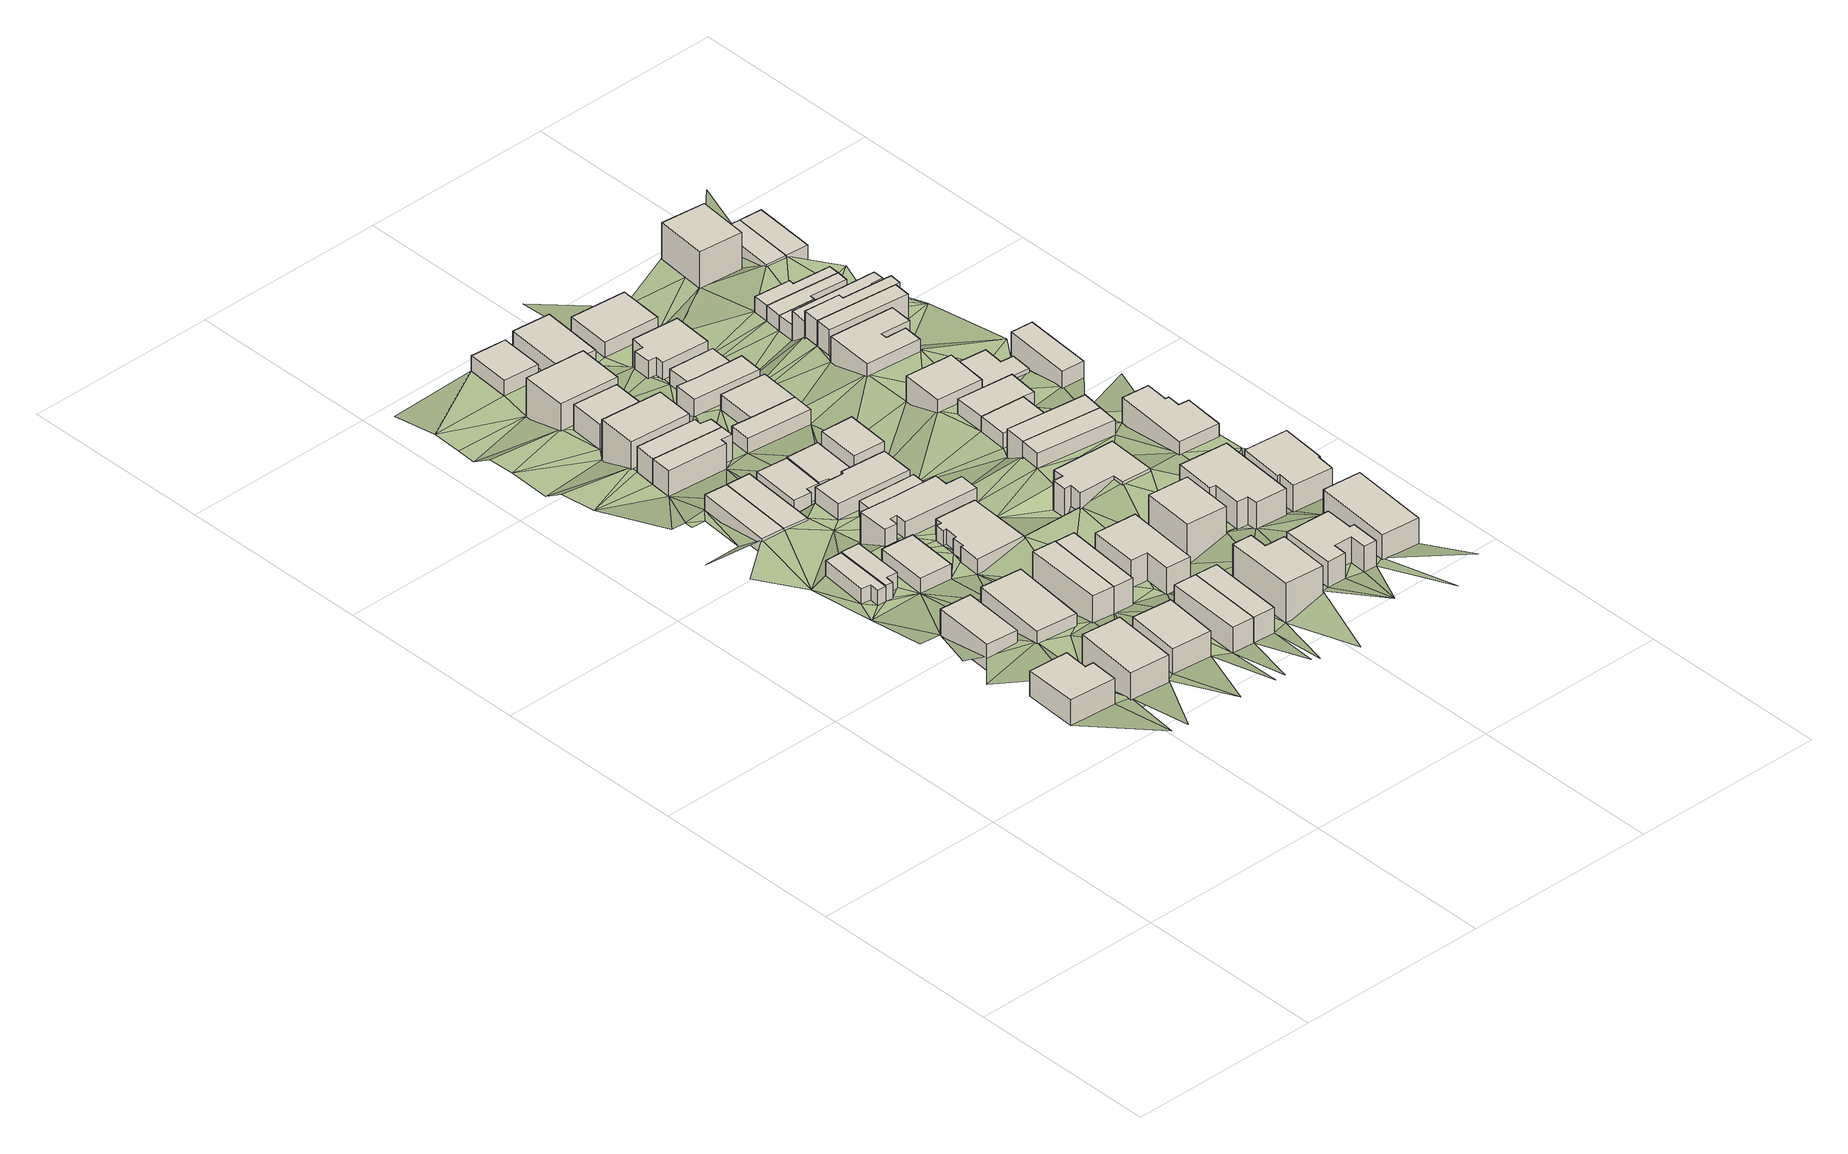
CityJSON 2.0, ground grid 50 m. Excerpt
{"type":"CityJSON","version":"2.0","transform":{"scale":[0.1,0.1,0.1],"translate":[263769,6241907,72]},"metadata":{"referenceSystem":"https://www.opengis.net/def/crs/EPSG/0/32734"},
"CityObjects":{
"building1":{"type":"Building","attributes":{"address":"21 Upper Cambridge Street Walmer Estate Cape Town","building":"house","building:levels":"2","footprint":{"type":"Polygon"},"plus_code":"C5XWXWX8+XJR","ground_height":108.79,"building_height":6.9,"roof_height":115.69},"geometry":[{"type":"Solid","lod":"1","boundaries":[[[[0,1,2,3]],[[1,4,5,2]],[[4,6,7,5]],[[6,8,9,7]],[[8,10,11,9]],[[10,0,3,11]],[[3,2,5,7,9,11]],[[10,8,6,4,1,0]]]]}]},
"building2":{"type":"Building","attributes":{"address":"23 Upper Cambridge Street Walmer Estate Cape Town","building":"house","building:levels":"2","footprint":{"type":"Polygon"},"plus_code":"C6XPX7X9+XXV","ground_height":109.54,"building_height":6.9,"roof_height":116.44},"geometry":[{"type":"Solid","lod":"1","boundaries":[[[[12,13,14,15]],[[13,16,17,14]],[[16,18,19,17]],[[18,12,15,19]],[[15,14,17,19]],[[18,16,13,12]]]]}]},
"building3":{"type":"Building","attributes":{"address":"8 Eden Road Walmer Estate Cape Town","building":"house","building:levels":"2","footprint":{"type":"Polygon"},"plus_code":"C6X6XRXQ+XGR","ground_height":101.25,"building_height":6.9,"roof_height":108.15},"geometry":[{"type":"Solid","lod":"1","boundaries":[[[[20,21,22,23]],[[21,24,25,22]],[[24,26,27,25]],[[26,20,23,27]],[[23,22,25,27]],[[26,24,21,20]]]]}]},
"building4":{"type":"Building","attributes":{"address":"11 Eden Road Walmer Estate Cape Town","building":"house","building:levels":"1","footprint":{"type":"Polygon"},"plus_code":"C6X5X3X9+XQX","ground_height":97.29,"building_height":4.1,"roof_height":101.39},"geometry":[{"type":"Solid","lod":"1","boundaries":[[[[28,29,30,31]],[[29,32,33,30]],[[32,34,35,33]],[[34,36,37,35]],[[36,38,39,37]],[[38,28,31,39]],[[31,30,33,35,37,39]],[[38,36,34,32,29,28]]]]}]},
"building5":{"type":"Building","attributes":{"address":"25 Upper Cambridge Street Walmer Estate Cape Town","building":"house","building:levels":"2","footprint":{"type":"Polygon"},"plus_code":"C7X8XQX4+X2X","ground_height":109.54,"building_height":6.9,"roof_height":116.44},"geometry":[{"type":"Solid","lod":"1","boundaries":[[[[40,41,42,43]],[[41,44,45,42]],[[44,46,47,45]],[[46,40,43,47]],[[43,42,45,47]],[[46,44,41,40]]]]}]},
"building6":{"type":"Building","attributes":{"address":"10 Eden Road Walmer Estate Cape Town","building":"house","building:levels":"2","footprint":{"type":"Polygon"},"plus_code":"C6XVX8XV+XHW","ground_height":101.53,"building_height":6.9,"roof_height":108.43},"geometry":[{"type":"Solid","lod":"1","boundaries":[[[[48,49,50,51]],[[49,52,53,50]],[[52,54,55,53]],[[54,48,51,55]],[[51,50,53,55]],[[54,52,49,48]]]]}]},
"building7":{"type":"Building","attributes":{"address":"13 Eden Road Walmer Estate Cape Town","building":"house","building:levels":"1","footprint":{"type":"Polygon"},"plus_code":"C6X9XQX3+XGV","ground_height":97.46,"building_height":4.1,"roof_height":101.56},"geometry":[{"type":"Solid","lod":"1","boundaries":[[[[29,28,31,56,57,30]],[[28,58,59,56,31]],[[58,60,61,59]],[[60,62,63,61]],[[62,64,65,63]],[[64,29,30,57,65]],[[57,56,59,61,63,65]],[[64,62,60,58,28,29]]]]}]},
"building8":{"type":"Building","attributes":{"address":"15 Eden Road Walmer Estate Cape Town","building":"house","building:levels":"1","footprint":{"type":"Polygon"},"plus_code":"C6XRXMX9+XWV","ground_height":97.46,"building_height":4.1,"roof_height":101.56},"geometry":[{"type":"Solid","lod":"1","boundaries":[[[[66,67,68,69]],[[67,70,71,68]],[[70,72,73,71]],[[72,66,69,73]],[[69,68,71,73]],[[72,70,67,66]]]]}]},
"building9":{"type":"Building","attributes":{"address":"12 Eden Road Walmer Estate Cape Town","building":"house","building:levels":"2","footprint":{"type":"Polygon"},"plus_code":"C7XCXHX6+X8X","ground_height":105.61,"building_height":6.9,"roof_height":112.51},"geometry":[{"type":"Solid","lod":"1","boundaries":[[[[74,75,76,77,78]],[[75,79,80,76]],[[79,81,82,83,80]],[[81,74,78,77,83,82]],[[77,76,80,83]],[[81,79,75,74]]]]}]},
"building10":{"type":"Building","attributes":{"address":"27 Upper Cambridge Street Walmer Estate Cape Town","building":"house","building:levels":"2","footprint":{"type":"Polygon"},"plus_code":"C7XXX4X3+XJW","ground_height":109.56,"building_height":6.9,"roof_height":116.46},"geometry":[{"type":"Solid","lod":"1","boundaries":[[[[84,85,86,87]],[[85,88,89,86]],[[88,90,91,89]],[[90,84,87,91]],[[87,86,89,91]],[[90,88,85,84]]]]}]},
"building11":{"type":"Building","attributes":{"address":"76 Chester Road Walmer Estate Cape Town","building":"house","building:levels":"1","footprint":{"type":"Polygon"},"plus_code":"C6XCX6X5+XQV","ground_height":89.07,"building_height":4.1,"roof_height":93.17},"geometry":[{"type":"Solid","lod":"1","boundaries":[[[[92,93,94,95]],[[93,96,97,94]],[[96,98,99,97]],[[98,92,95,99]],[[95,94,97,99]],[[98,96,93,92]]]]}]},
"building12":{"type":"Building","attributes":{"address":"14 Eden Road Walmer Estate Cape Town","building":"house","building:levels":"2","footprint":{"type":"Polygon"},"plus_code":"C7XPX4X4+XXX","ground_height":105.54,"building_height":6.9,"roof_height":112.44},"geometry":[{"type":"Solid","lod":"1","boundaries":[[[[74,81,82,78]],[[81,100,101,82]],[[100,102,103,101]],[[102,74,78,103]],[[78,82,101,103]],[[102,100,81,74]]]]}]},
"building13":{"type":"Building","attributes":{"address":"29 Upper Cambridge Street Walmer Estate Cape Town","building":"house","building:levels":"2","footprint":{"type":"Polygon"},"plus_code":"C8X6XWXR+XMV","ground_height":109.56,"building_height":6.9,"roof_height":116.46},"geometry":[{"type":"Solid","lod":"1","boundaries":[[[[85,84,87,86]],[[84,104,105,87]],[[104,106,107,105]],[[106,85,86,107]],[[86,87,105,107]],[[106,104,84,85]]]]}]},
"building14":{"type":"Building","attributes":{"address":"78 Chester Road Walmer Estate Cape Town","building":"house","building:levels":"1","footprint":{"type":"Polygon"},"plus_code":"C6XPXCXP+XMX","ground_height":89.07,"building_height":4.1,"roof_height":93.17},"geometry":[{"type":"Solid","lod":"1","boundaries":[[[[92,98,99,95]],[[98,108,109,99]],[[108,110,111,109]],[[110,92,95,111]],[[95,99,109,111]],[[110,108,98,92]]]]}]},
"building15":{"type":"Building","attributes":{"address":"126 Upper Queens Road Walmer Estate Cape Town","building":"house","building:levels":"1","footprint":{"type":"Polygon"},"plus_code":"C7XMX5X6+X6W","ground_height":97.54,"building_height":4.1,"roof_height":101.64},"geometry":[{"type":"Solid","lod":"1","boundaries":[[[[112,113,114,115]],[[113,116,117,114]],[[116,118,119,117]],[[118,120,121,119]],[[120,122,123,121]],[[122,124,125,123]],[[124,126,127,125]],[[126,128,129,127]],[[128,130,131,129]],[[130,132,133,131]],[[132,134,135,133]],[[134,112,115,135]],[[115,114,117,119,121,123,125,127,129,131,133,135]],[[134,132,130,128,126,124,122,120,118,116,113,112]]]]}]},
"building16":{"type":"Building","attributes":{"address":"16 Eden Road Walmer Estate Cape Town","building":"house","building:levels":"2","footprint":{"type":"Polygon"},"plus_code":"C8X7XWX9+X3X","ground_height":105.54,"building_height":6.9,"roof_height":112.44},"geometry":[{"type":"Solid","lod":"1","boundaries":[[[[136,137,138,139]],[[137,140,141,138]],[[140,142,143,141]],[[142,144,145,143]],[[144,146,147,145]],[[146,136,139,147]],[[139,138,141,143,145,147]],[[146,144,142,140,137,136]]]]}]},
"building17":{"type":"Building","attributes":{"address":"122 Upper Queens Road Walmer Estate Cape Town","building":"house","building:levels":"1","footprint":{"type":"Polygon"},"plus_code":"C7XGX3X4+XGV","ground_height":97.46,"building_height":4.1,"roof_height":101.56},"geometry":[{"type":"Solid","lod":"1","boundaries":[[[[148,149,150,151,152,153]],[[149,154,155,151,150]],[[154,156,157,155]],[[156,158,159,157]],[[158,160,161,159]],[[160,162,163,161]],[[162,164,165,163]],[[164,166,167,165]],[[166,168,169,167]],[[168,170,171,169]],[[170,148,153,152,171]],[[152,151,155,157,159,161,163,165,167,169,171]],[[170,168,166,164,162,160,158,156,154,149,148]]]]}]},
"building18":{"type":"Building","attributes":{"address":"31 Upper Cambridge Street Walmer Estate Cape Town","building":"house","building:levels":"2","footprint":{"type":"Polygon"},"plus_code":"C8XVX2X7+X7W","ground_height":113.4,"building_height":6.9,"roof_height":120.3},"geometry":[{"type":"Solid","lod":"1","boundaries":[[[[172,173,174,175]],[[173,176,177,174]],[[176,178,179,177]],[[178,180,181,179]],[[180,182,183,181]],[[182,172,175,183]],[[175,174,177,179,181,183]],[[182,180,178,176,173,172]]]]}]},
"building19":{"type":"Building","attributes":{"address":"80 Chester Road Walmer Estate Cape Town","building":"house","building:levels":"1","footprint":{"type":"Polygon"},"plus_code":"C7X5XHX8+XWX","ground_height":89.07,"building_height":4.1,"roof_height":93.17},"geometry":[{"type":"Solid","lod":"1","boundaries":[[[[184,185,186,187]],[[185,188,189,186]],[[188,190,191,189]],[[190,192,193,191]],[[192,194,195,193]],[[194,184,187,195]],[[187,186,189,191,193,195]],[[194,192,190,188,185,184]]]]}]},
"building20":{"type":"Building","attributes":{"address":"95 Upper Duke Street Walmer Estate Cape Town","building":"house","building:levels":"2","footprint":{"type":"Polygon"},"plus_code":"C6XVX9XJ+XJW","ground_height":84.89,"building_height":6.9,"roof_height":91.79},"geometry":[{"type":"Solid","lod":"1","boundaries":[[[[196,197,198,199]],[[197,200,201,198]],[[200,202,203,201]],[[202,204,205,203]],[[204,206,207,205]],[[206,196,199,207]],[[199,198,201,203,205,207]],[[206,204,202,200,197,196]]]]}]},
"building21":{"type":"Building","attributes":{"address":"120 Upper Queens Road Walmer Estate Cape Town","building":"house","building:levels":"1","footprint":{"type":"Polygon"},"plus_code":"C7XJXHX7+XVV","ground_height":93.37,"building_height":4.1,"roof_height":97.47},"geometry":[{"type":"Solid","lod":"1","boundaries":[[[[148,208,209,153]],[[208,210,211,209]],[[210,212,213,211]],[[212,214,215,213]],[[214,149,150,215]],[[149,148,153,150]],[[153,209,211,213,215,150]],[[149,214,212,210,208,148]]]]}]},
"building22":{"type":"Building","attributes":{"address":"93 Upper Duke Street Walmer Estate Cape Town","building":"house","building:levels":"2","footprint":{"type":"Polygon"},"plus_code":"C6XVX5XC+X9V","ground_height":84.89,"building_height":6.9,"roof_height":91.79},"geometry":[{"type":"Solid","lod":"1","boundaries":[[[[196,206,207,199]],[[206,216,217,207]],[[216,218,219,217]],[[218,220,221,219]],[[220,222,223,221]],[[222,196,199,223]],[[199,207,217,219,221,223]],[[222,220,218,216,206,196]]]]}]},
"building23":{"type":"Building","attributes":{"address":"118 Upper Queens Road Walmer Estate Cape Town","building":"house","building:levels":"1","footprint":{"type":"Polygon"},"plus_code":"C7XHX8X9+XVR","ground_height":93.37,"building_height":4.1,"roof_height":97.47},"geometry":[{"type":"Solid","lod":"1","boundaries":[[[[224,225,226,227]],[[225,228,229,226]],[[228,230,231,229]],[[230,232,233,231]],[[232,234,235,233]],[[234,224,227,235]],[[227,226,229,231,233,235]],[[234,232,230,228,225,224]]]]}]},
"building24":{"type":"Building","attributes":{"address":"91 Upper Duke Street Walmer Estate Cape Town","building":"house","building:levels":"2","footprint":{"type":"Polygon"},"plus_code":"C6XVXGXG+XCW","ground_height":84.89,"building_height":6.9,"roof_height":91.79},"geometry":[{"type":"Solid","lod":"1","boundaries":[[[[236,237,238,239]],[[237,240,241,238]],[[240,242,243,241]],[[242,236,239,243]],[[239,238,241,243]],[[242,240,237,236]]]]}]},
"building25":{"type":"Building","attributes":{"address":"82 Chester Road Walmer Estate Cape Town","building":"house","building:levels":"1","footprint":{"type":"Polygon"},"plus_code":"C7XJX2X8+X3V","ground_height":89.34,"building_height":4.1,"roof_height":93.44},"geometry":[{"type":"Solid","lod":"1","boundaries":[[[[184,194,195,244,245,187]],[[194,246,247,244,195]],[[246,248,249,247]],[[248,250,251,249]],[[250,252,253,251]],[[252,184,187,245,253]],[[245,244,247,249,251,253]],[[252,250,248,246,194,184]]]]}]},
"building26":{"type":"Building","attributes":{"address":"33 Upper Cambridge Street Walmer Estate Cape Town","building":"house","building:levels":"2","footprint":{"type":"Polygon"},"plus_code":"C9XFXVXX+XQV","ground_height":113.4,"building_height":6.9,"roof_height":120.3},"geometry":[{"type":"Solid","lod":"1","boundaries":[[[[254,255,256,257]],[[255,258,259,256]],[[258,260,261,259]],[[260,262,263,261]],[[262,264,265,263]],[[264,266,267,265]],[[266,268,269,267]],[[268,270,271,269]],[[270,272,273,271]],[[272,254,257,273]],[[257,256,259,261,263,265,267,269,271,273]],[[272,270,268,266,264,262,260,258,255,254]]]]}]},
"building27":{"type":"Building","attributes":{"address":"18 Eden Road Walmer Estate Cape Town","building":"house","building:levels":"2","footprint":{"type":"Polygon"},"plus_code":"C9X2X5XV+X6R","ground_height":109.17,"building_height":6.9,"roof_height":116.07},"geometry":[{"type":"Solid","lod":"1","boundaries":[[[[274,275,276,277]],[[275,278,279,276]],[[278,280,281,279]],[[280,274,277,281]],[[277,276,279,281]],[[280,278,275,274]]]]}]},
"building28":{"type":"Building","attributes":{"address":"89 Upper Duke Street Walmer Estate Cape Town","building":"house","building:levels":"2","footprint":{"type":"Polygon"},"plus_code":"C6XWXCX2+XJR","ground_height":80.75,"building_height":6.9,"roof_height":87.65},"geometry":[{"type":"Solid","lod":"1","boundaries":[[[[282,283,284,285]],[[283,286,287,284]],[[286,288,289,287]],[[288,282,285,289]],[[285,284,287,289]],[[288,286,283,282]]]]}]},
"building29":{"type":"Building","attributes":{"address":"87 Upper Duke Street Walmer Estate Cape Town","building":"house","building:levels":"2","footprint":{"type":"Polygon"},"plus_code":"C6XXX9XM+X7W","ground_height":80.75,"building_height":6.9,"roof_height":87.65},"geometry":[{"type":"Solid","lod":"1","boundaries":[[[[290,291,292,293]],[[291,294,295,292]],[[294,296,297,295]],[[296,290,293,297]],[[293,292,295,297]],[[296,294,291,290]]]]}]},
"building30":{"type":"Building","attributes":{"address":"84 Chester Road Walmer Estate Cape Town","building":"house","building:levels":"2","footprint":{"type":"Polygon"},"plus_code":"C8X3XCXM+XJV","ground_height":89.34,"building_height":6.9,"roof_height":96.24},"geometry":[{"type":"Solid","lod":"1","boundaries":[[[[298,299,300,301]],[[299,302,303,300]],[[302,304,305,303]],[[304,298,301,305]],[[301,300,303,305]],[[304,302,299,298]]]]}]},
"building31":{"type":"Building","attributes":{"address":"26 Coronation Road Walmer Estate Cape Town","building":"house","building:levels":"1","footprint":{"type":"Polygon"},"plus_code":"C6XWXVXP+XWX","ground_height":77.17,"building_height":4.1,"roof_height":81.27},"geometry":[{"type":"Solid","lod":"1","boundaries":[[[[306,307,308,309]],[[307,310,311,308]],[[310,312,313,311]],[[312,306,309,313]],[[309,308,311,313]],[[312,310,307,306]]]]}]},
"building32":{"type":"Building","attributes":{"address":"116 Upper Queens Road Walmer Estate Cape Town","building":"house","building:levels":"1","footprint":{"type":"Polygon"},"plus_code":"C7XXX5XV+X4X","ground_height":85.46,"building_height":4.1,"roof_height":89.56},"geometry":[{"type":"Solid","lod":"1","boundaries":[[[[314,315,316,317]],[[315,318,319,316]],[[318,320,321,319]],[[320,322,323,321]],[[322,314,317,323]],[[317,316,319,321,323]],[[322,320,318,315,314]]]]}]},
"building33":{"type":"Building","attributes":{"address":"115 Upper Queens Road Walmer Estate Cape Town","building":"house","building:levels":"1","footprint":{"type":"Polygon"},"plus_code":"C9X5XQX3+X4V","ground_height":101.32,"building_height":4.1,"roof_height":105.42},"geometry":[{"type":"Solid","lod":"1","boundaries":[[[[324,325,326,327]],[[325,328,329,326]],[[328,330,331,329]],[[330,332,333,331]],[[332,334,335,333]],[[334,336,337,335]],[[336,338,339,337]],[[338,340,341,339]],[[340,342,343,341]],[[342,324,327,343]],[[327,326,329,331,333,335,337,339,341,343]],[[342,340,338,336,334,332,330,328,325,324]]]]}]},
"building34":{"type":"Building","attributes":{"address":"20 Eden Road Walmer Estate Cape Town","building":"house","building:levels":"2","footprint":{"type":"Polygon"},"plus_code":"C9XMXPXR+XPV","ground_height":109.17,"building_height":6.9,"roof_height":116.07},"geometry":[{"type":"Solid","lod":"1","boundaries":[[[[344,345,346,347]],[[345,348,349,346]],[[348,350,351,349]],[[350,352,353,351]],[[352,354,355,353]],[[354,356,357,355]],[[356,358,359,357]],[[358,344,347,359]],[[347,346,349,351,353,355,357,359]],[[358,356,354,352,350,348,345,344]]]]}]},
"building35":{"type":"Building","attributes":{"address":"35 Upper Cambridge Street Walmer Estate Cape Town","building":"house","building:levels":"2","footprint":{"type":"Polygon"},"plus_code":"CCX7X8X3+XPV","ground_height":112.69,"building_height":6.9,"roof_height":119.59},"geometry":[{"type":"Solid","lod":"1","boundaries":[[[[360,361,362,363]],[[361,364,365,362]],[[364,366,367,365]],[[366,360,363,367]],[[363,362,365,367]],[[366,364,361,360]]]]}]},
"building36":{"type":"Building","attributes":{"address":"114 Upper Queens Road Walmer Estate Cape Town","building":"house","building:levels":"1","footprint":{"type":"Polygon"},"plus_code":"C8X4XGX9+X6X","ground_height":85.46,"building_height":4.1,"roof_height":89.56},"geometry":[{"type":"Solid","lod":"1","boundaries":[[[[314,368,369,317]],[[368,370,371,369]],[[370,315,316,371]],[[315,314,317,316]],[[317,369,371,316]],[[315,370,368,314]]]]}]},
"building37":{"type":"Building","attributes":{"address":"112 Upper Queens Road Walmer Estate Cape Town","building":"house","building:levels":"1","footprint":{"type":"Polygon"},"plus_code":"C8X2XMXH+X7R","ground_height":85.46,"building_height":4.1,"roof_height":89.56},"geometry":[{"type":"Solid","lod":"1","boundaries":[[[[372,373,374,375,376,377]],[[373,378,379,375,374]],[[378,380,381,379]],[[380,382,383,381]],[[382,372,377,376,383]],[[376,375,379,381,383]],[[382,380,378,373,372]]]]}]},
"building38":{"type":"Building","attributes":{"address":"28 Coronation Road Walmer Estate Cape Town","building":"house","building:levels":"1","footprint":{"type":"Polygon"},"plus_code":"C7XHX3XR+XQR","ground_height":77.79,"building_height":4.1,"roof_height":81.89},"geometry":[{"type":"Solid","lod":"1","boundaries":[[[[384,385,386,387]],[[385,388,389,386]],[[388,390,391,389]],[[390,384,387,391]],[[387,386,389,391]],[[390,388,385,384]]]]}]},
"building39":{"type":"Building","attributes":{"address":"113 Upper Queens Road Walmer Estate Cape Town","building":"house","building:levels":"1","footprint":{"type":"Polygon"},"plus_code":"C9XCXJX5+XRR","ground_height":101.32,"building_height":4.1,"roof_height":105.42},"geometry":[{"type":"Solid","lod":"1","boundaries":[[[[392,393,394,395]],[[393,396,397,394]],[[396,398,399,397]],[[398,392,395,399]],[[395,394,397,399]],[[398,396,393,392]]]]}]},
"building40":{"type":"Building","attributes":{"address":"111 Upper Queens Road Walmer Estate Cape Town","building":"house","building:levels":"1","footprint":{"type":"Polygon"},"plus_code":"C9XFX8XM+X5V","ground_height":101.32,"building_height":4.1,"roof_height":105.42},"geometry":[{"type":"Solid","lod":"1","boundaries":[[[[400,401,399,395]],[[401,402,403,399]],[[402,404,405,403]],[[404,400,395,405]],[[395,399,403,405]],[[404,402,401,400]]]]}]},
"building41":{"type":"Building","attributes":{"address":"110 Upper Queens Road Walmer Estate Cape Town","building":"house","building:levels":"1","footprint":{"type":"Polygon"},"plus_code":"C8X6X8XR+XGW","ground_height":81.55,"building_height":4.1,"roof_height":85.65},"geometry":[{"type":"Solid","lod":"1","boundaries":[[[[372,406,407,377]],[[406,408,409,407]],[[408,373,374,409]],[[373,372,377,374]],[[377,407,409,374]],[[373,408,406,372]]]]}]},
"building42":{"type":"Building","attributes":{"address":"109 Upper Queens Road Walmer Estate Cape Town","building":"house","building:levels":"1","footprint":{"type":"Polygon"},"plus_code":"C9X9X2XP+XRW","ground_height":97.57,"building_height":4.1,"roof_height":101.67},"geometry":[{"type":"Solid","lod":"1","boundaries":[[[[410,411,412,413]],[[411,414,415,412]],[[414,416,417,415]],[[416,410,413,417]],[[413,412,415,417]],[[416,414,411,410]]]]}]},
"building43":{"type":"Building","attributes":{"address":"22 Eden Road Walmer Estate Cape Town","building":"house","building:levels":"2","footprint":{"type":"Polygon"},"plus_code":"CCX9XHX6+XWV","ground_height":108.6,"building_height":6.9,"roof_height":115.5},"geometry":[{"type":"Solid","lod":"1","boundaries":[[[[418,419,420,421]],[[419,422,423,420]],[[422,424,425,423]],[[424,426,427,425]],[[426,428,429,427]],[[428,430,431,429]],[[430,432,433,431]],[[432,418,421,433]],[[421,420,423,425,427,429,431,433]],[[432,430,428,426,424,422,419,418]]]]}]},
"building44":{"type":"Building","attributes":{"address":"108 Upper Queens Road Walmer Estate Cape Town","building":"house","building:levels":"1","footprint":{"type":"Polygon"},"plus_code":"C8X6XRX3+X7R","ground_height":81.55,"building_height":4.1,"roof_height":85.65},"geometry":[{"type":"Solid","lod":"1","boundaries":[[[[434,435,436,437]],[[435,438,439,436]],[[438,440,441,439]],[[440,442,443,441]],[[442,444,445,443]],[[444,446,447,445]],[[446,448,449,447]],[[448,434,437,449]],[[437,436,439,441,443,445,447,449]],[[448,446,444,442,440,438,435,434]]]]}]},
"building45":{"type":"Building","attributes":{"address":"107 Upper Queens Road Walmer Estate Cape Town","building":"house","building:levels":"1","footprint":{"type":"Polygon"},"plus_code":"C9XFX7X2+XCX","ground_height":97.57,"building_height":4.1,"roof_height":101.67},"geometry":[{"type":"Solid","lod":"1","boundaries":[[[[410,416,417,413]],[[416,450,451,417]],[[450,452,453,451]],[[452,454,455,453]],[[454,410,413,455]],[[413,417,451,453,455]],[[454,452,450,416,410]]]]}]},
"building46":{"type":"Building","attributes":{"address":"86 Chester Road Walmer Estate Cape Town","building":"house","building:levels":"2","footprint":{"type":"Polygon"},"plus_code":"C9X8XGXX+X6W","ground_height":93.6,"building_height":6.9,"roof_height":100.5},"geometry":[{"type":"Solid","lod":"1","boundaries":[[[[456,457,458,459,460,461]],[[457,462,463,459,458]],[[462,464,465,463]],[[464,456,461,460,465]],[[460,459,463,465]],[[464,462,457,456]]]]}]},
"building47":{"type":"Building","attributes":{"address":"32 Coronation Road Walmer Estate Cape Town","building":"house","building:levels":"1","footprint":{"type":"Polygon"},"plus_code":"C8X8X8XC+X7X","ground_height":77.79,"building_height":4.1,"roof_height":81.89},"geometry":[{"type":"Solid","lod":"1","boundaries":[[[[466,467,468,469]],[[467,470,471,468]],[[470,472,473,471]],[[472,466,469,473]],[[469,468,471,473]],[[472,470,467,466]]]]}]},
"building48":{"type":"Building","attributes":{"address":"19 Eden Road Walmer Estate Cape Town","building":"house","building:levels":"2","footprint":{"type":"Polygon"},"plus_code":"CCX9X6XP+XMW","ground_height":100.74,"building_height":6.9,"roof_height":107.64},"geometry":[{"type":"Solid","lod":"1","boundaries":[[[[474,475,476,477]],[[475,478,479,476]],[[478,480,481,479]],[[480,482,483,481]],[[482,484,485,483]],[[484,486,487,485]],[[486,488,489,487]],[[488,474,477,489]],[[477,476,479,481,483,485,487,489]],[[488,486,484,482,480,478,475,474]]]]}]},
"building49":{"type":"Building","attributes":{"address":"103 Upper Queens Road Walmer Estate Cape Town","building":"house","building:levels":"2","footprint":{"type":"Polygon"},"plus_code":"C9X8XGXP+X4X","ground_height":89.54,"building_height":6.9,"roof_height":96.44},"geometry":[{"type":"Solid","lod":"1","boundaries":[[[[490,491,492,493]],[[491,494,495,492]],[[494,496,497,495]],[[496,498,499,497]],[[498,500,501,499]],[[500,502,503,501]],[[502,504,505,503]],[[504,490,493,505]],[[493,492,495,497,499,501,503,505]],[[504,502,500,498,496,494,491,490]]]]}]},
"building50":{"type":"Building","attributes":{"address":"88 Chester Road Walmer Estate Cape Town","building":"house","building:levels":"1","footprint":{"type":"Polygon"},"plus_code":"C9XVXHX3+XXV","ground_height":93.6,"building_height":4.1,"roof_height":97.7},"geometry":[{"type":"Solid","lod":"1","boundaries":[[[[457,456,461,458]],[[456,506,507,461]],[[506,508,509,507]],[[508,510,511,509]],[[510,512,513,511]],[[512,457,458,513]],[[458,461,507,509,511,513]],[[512,510,508,506,456,457]]]]}]},
"building51":{"type":"Building","attributes":{"address":"101 Upper Queens Road Walmer Estate Cape Town","building":"house","building:levels":"2","footprint":{"type":"Polygon"},"plus_code":"C9XPXRX9+X3V","ground_height":89.54,"building_height":6.9,"roof_height":96.44},"geometry":[{"type":"Solid","lod":"1","boundaries":[[[[514,515,516,517]],[[515,518,519,516]],[[518,520,521,519]],[[520,514,517,521]],[[517,516,519,521]],[[520,518,515,514]]]]}]},
"building52":{"type":"Building","attributes":{"address":"90 Chester Road Walmer Estate Cape Town","building":"house","building:levels":"1","footprint":{"type":"Polygon"},"plus_code":"CCXFXQXM+XCX","ground_height":97.22,"building_height":4.1,"roof_height":101.32},"geometry":[{"type":"Solid","lod":"1","boundaries":[[[[522,523,524,525]],[[523,526,527,524]],[[526,528,529,527]],[[528,522,525,529]],[[525,524,527,529]],[[528,526,523,522]]]]}]},
"building53":{"type":"Building","attributes":{"address":"99 Upper Queens Road Walmer Estate Cape Town","building":"house","building:levels":"2","footprint":{"type":"Polygon"},"plus_code":"C9XJXHXR+X6V","ground_height":89.54,"building_height":6.9,"roof_height":96.44},"geometry":[{"type":"Solid","lod":"1","boundaries":[[[[515,514,517,516]],[[514,530,531,517]],[[530,532,533,531]],[[532,534,535,533]],[[534,536,537,538,535]],[[536,539,540,541,538,537]],[[539,515,516,541,540]],[[516,517,531,533,535,538,541]],[[539,536,534,532,530,514,515]]]]}]},
"building54":{"type":"Building","attributes":{"address":"97 Upper Queens Road Walmer Estate Cape Town","building":"house","building:levels":"1","footprint":{"type":"Polygon"},"plus_code":"C9XRXFX6+X5R","ground_height":89.54,"building_height":4.1,"roof_height":93.64},"geometry":[{"type":"Solid","lod":"1","boundaries":[[[[542,543,537,540]],[[543,544,545,537]],[[544,546,547,545]],[[546,548,549,547]],[[548,550,551,549]],[[550,552,553,551]],[[552,554,555,556,553]],[[554,557,558,559,556,555]],[[557,542,540,559,558]],[[540,537,545,547,549,551,553,556,559]],[[557,554,552,550,548,546,544,543,542]]]]}]},
"building55":{"type":"Building","attributes":{"address":"95 Upper Queens Road Walmer Estate Cape Town","building":"house","building:levels":"1","footprint":{"type":"Polygon"},"plus_code":"C9XMXGXV+X6X","ground_height":85.7,"building_height":4.1,"roof_height":89.8},"geometry":[{"type":"Solid","lod":"1","boundaries":[[[[560,561,555,558]],[[561,562,563,555]],[[562,564,565,563]],[[564,566,567,565]],[[566,568,569,567]],[[568,560,558,569]],[[558,555,563,565,567,569]],[[568,566,564,562,561,560]]]]}]},
"building56":{"type":"Building","attributes":{"address":"93 Upper Queens Road Walmer Estate Cape Town","building":"house","building:levels":"1","footprint":{"type":"Polygon"},"plus_code":"C9XQXJXV+X8X","ground_height":85.7,"building_height":4.1,"roof_height":89.8},"geometry":[{"type":"Solid","lod":"1","boundaries":[[[[568,566,567,569]],[[566,570,571,567]],[[570,572,573,571]],[[572,574,575,573]],[[574,576,577,575]],[[576,568,569,577]],[[569,567,571,573,575,577]],[[576,574,572,570,566,568]]]]}]},
"building57":{"type":"Building","attributes":{"address":"91 Upper Queens Road Walmer Estate Cape Town","building":"house","building:levels":"1","footprint":{"type":"Polygon"},"plus_code":"C9XMXGX9+XMV","ground_height":85.7,"building_height":4.1,"roof_height":89.8},"geometry":[{"type":"Solid","lod":"1","boundaries":[[[[576,574,575,577]],[[574,578,579,575]],[[578,580,581,579]],[[580,582,583,581]],[[582,584,585,583]],[[584,576,577,585]],[[577,575,579,581,583,585]],[[584,582,580,578,574,576]]]]}]},
"building58":{"type":"Building","attributes":{"address":"89 Upper Queens Road Walmer Estate Cape Town","building":"house","building:levels":"3","footprint":{"type":"Polygon"},"plus_code":"C9XMXPX2+X5W","ground_height":81.85,"building_height":9.7,"roof_height":91.55},"geometry":[{"type":"Solid","lod":"1","boundaries":[[[[586,587,588,589]],[[587,590,591,588]],[[590,592,593,591]],[[592,586,589,593]],[[589,588,591,593]],[[592,590,587,586]]]]}]},
"building59":{"type":"Building","attributes":{"address":"34 Coronation Road Walmer Estate Cape Town","building":"house","building:levels":"1","footprint":{"type":"Polygon"},"plus_code":"CCX5XFXG+XWX","ground_height":81.63,"building_height":4.1,"roof_height":85.73},"geometry":[{"type":"Solid","lod":"1","boundaries":[[[[594,595,596,597]],[[595,598,599,596]],[[598,600,601,599]],[[600,594,597,601]],[[597,596,599,601]],[[600,598,595,594]]]]}]},
"building60":{"type":"Building","attributes":{"address":"36 Coronation Road Walmer Estate Cape Town","building":"house","building:levels":"1","footprint":{"type":"Polygon"},"plus_code":"CCXFX4XV+XFR","ground_height":81.63,"building_height":4.1,"roof_height":85.73},"geometry":[{"type":"Solid","lod":"1","boundaries":[[[[595,594,597,596]],[[594,602,603,597]],[[602,604,605,603]],[[604,595,596,605]],[[596,597,603,605]],[[604,602,594,595]]]]}]},
"terrain1":{"type":"TINRelief","geometry":[{"type":"CompositeSurface","lod":"1","boundaries":[[[0,10,606]],[[0,606,607]],[[0,607,608]],[[6,4,608]],[[607,609,610]],[[611,6,612]],[[607,16,608]],[[16,6,608]],[[611,612,613]],[[21,614,613]],[[6,16,612]],[[615,616,21]],[[613,612,617]],[[618,46,610]],[[612,16,619]],[[610,46,44]],[[34,615,38]],[[620,619,16]],[[46,618,621]],[[617,612,49]],[[622,615,34]],[[70,615,21]],[[44,620,610]],[[38,615,28]],[[36,34,38]],[[617,49,623]],[[21,623,70]],[[619,624,612]],[[28,615,70]],[[32,622,34]],[[620,625,619]],[[70,623,49]],[[622,32,626]],[[28,70,627]],[[628,622,629]],[[627,630,631]],[[621,632,90]],[[620,44,633]],[[625,624,619]],[[630,627,70]],[[634,70,49]],[[620,633,625]],[[635,636,629]],[[637,621,90]],[[634,49,48]],[[44,637,633]],[[90,638,84]],[[67,630,70]],[[75,624,625]],[[67,639,630]],[[634,72,70]],[[640,622,626]],[[629,622,99]],[[48,624,75]],[[90,88,637]],[[633,637,88]],[[626,639,154]],[[132,634,48]],[[622,640,99]],[[639,67,641]],[[72,634,132]],[[642,104,84]],[[643,644,645]],[[635,629,93]],[[88,646,633]],[[132,48,75]],[[647,648,197]],[[635,93,643]],[[197,648,644]],[[643,93,644]],[[641,67,66]],[[626,154,640]],[[154,639,641]],[[649,182,104]],[[132,75,74]],[[132,130,72]],[[650,647,651]],[[652,646,88]],[[72,126,66]],[[644,93,197]],[[130,126,72]],[[641,66,653]],[[650,651,654]],[[652,88,85]],[[109,99,640]],[[197,196,647]],[[66,655,653]],[[656,646,657]],[[128,126,130]],[[102,646,656]],[[646,652,657]],[[120,66,126]],[[653,658,659]],[[66,118,655]],[[222,647,196]],[[653,655,658]],[[182,106,104]],[[93,92,197]],[[120,118,66]],[[654,237,660]],[[212,640,154]],[[651,647,222]],[[661,132,74]],[[126,124,120]],[[232,109,640]],[[652,85,106]],[[120,124,122]],[[662,656,657]],[[118,113,655]],[[663,182,664]],[[652,662,657]],[[137,102,656]],[[232,640,210]],[[74,102,665]],[[109,232,230]],[[154,149,212]],[[212,210,640]],[[113,118,116]],[[188,109,230]],[[651,237,654]],[[106,182,180]],[[666,667,660]],[[109,188,110]],[[652,106,668]],[[661,74,665]],[[666,669,667]],[[102,137,665]],[[668,106,180]],[[214,212,149]],[[190,188,230]],[[200,197,92]],[[660,237,286]],[[185,110,188]],[[113,670,655]],[[671,669,291]],[[660,286,666]],[[92,110,200]],[[668,180,672]],[[671,291,673]],[[230,228,190]],[[665,137,136]],[[192,190,194]],[[674,232,210]],[[672,675,668]],[[663,676,254]],[[222,220,651]],[[110,185,200]],[[248,194,190]],[[228,225,190]],[[136,668,675]],[[248,190,225]],[[669,666,291]],[[663,254,677]],[[672,678,677]],[[113,112,670]],[[112,661,679]],[[254,676,255]],[[661,665,680]],[[246,194,248]],[[184,200,185]],[[254,272,677]],[[677,272,672]],[[673,306,681]],[[666,286,283]],[[675,275,136]],[[251,248,225]],[[680,665,136]],[[661,332,679]],[[672,682,675]],[[262,255,676]],[[286,237,288]],[[683,674,210]],[[679,670,112]],[[220,684,651]],[[673,291,307]],[[200,204,202]],[[685,686,687]],[[264,262,676]],[[661,680,332]],[[688,672,272]],[[200,184,320]],[[258,255,260]],[[680,136,275]],[[306,673,307]],[[251,225,689]],[[262,260,255]],[[320,204,200]],[[236,288,237]],[[690,685,687]],[[683,685,690]],[[672,688,682]],[[691,666,283]],[[216,220,218]],[[679,332,330]],[[320,184,692]],[[684,220,216]],[[674,683,690]],[[679,393,670]],[[299,251,689]],[[206,204,318]],[[299,692,251]],[[320,318,204]],[[330,693,679]],[[318,216,206]],[[690,689,674]],[[692,299,298]],[[680,694,332]],[[270,688,272]],[[687,670,392]],[[695,696,264]],[[684,216,697]],[[698,680,275]],[[699,682,700]],[[282,691,283]],[[393,679,693]],[[302,299,689]],[[682,699,701]],[[688,700,682]],[[684,697,236]],[[689,690,302]],[[307,291,310]],[[696,266,264]],[[702,275,274]],[[701,274,682]],[[700,703,699]],[[690,687,404]],[[270,268,266]],[[693,330,704]],[[705,701,699]],[[700,688,703]],[[216,318,370]],[[288,236,378]],[[702,706,275]],[[275,706,698]],[[392,670,393]],[[378,282,288]],[[697,216,370]],[[701,702,274]],[[236,697,378]],[[692,322,320]],[[310,291,388]],[[680,698,707]],[[696,364,266]],[[388,291,290]],[[370,318,315]],[[270,266,364]],[[322,692,298]],[[378,691,282]],[[392,404,687]],[[364,688,270]],[[302,690,708]],[[411,690,404]],[[688,364,709]],[[304,322,298]],[[710,360,696]],[[393,693,711]],[[411,410,690]],[[691,378,408]],[[712,698,706]],[[344,706,702]],[[388,385,310]],[[410,708,690]],[[691,713,290]],[[364,714,709]],[[697,370,715]],[[408,378,373]],[[302,462,304]],[[385,312,310]],[[693,716,711]],[[717,388,290]],[[718,709,714]],[[719,691,408]],[[691,719,713]],[[712,706,344]],[[718,714,720]],[[344,709,718]],[[302,708,462]],[[714,364,721]],[[717,290,713]],[[393,711,396]],[[414,411,404]],[[719,408,722]],[[304,723,322]],[[715,370,368]],[[419,344,718]],[[719,722,724]],[[721,364,361]],[[722,408,725]],[[410,454,708]],[[344,726,712]],[[712,726,716]],[[314,322,723]],[[435,717,713]],[[723,304,462]],[[713,727,435]],[[711,716,396]],[[435,470,717]],[[725,408,406]],[[470,467,717]],[[414,404,728]],[[722,725,729]],[[730,708,454]],[[716,726,396]],[[504,368,314]],[[717,467,731]],[[732,344,419]],[[344,732,726]],[[723,504,314]],[[406,729,725]],[[515,715,368]],[[435,472,470]],[[462,733,723]],[[419,734,732]],[[726,486,396]],[[372,715,539]],[[416,414,450]],[[730,454,452]],[[414,728,450]],[[398,396,486]],[[733,462,457]],[[504,515,368]],[[735,726,732]],[[736,472,435]],[[728,398,486]],[[737,406,372]],[[539,715,515]],[[733,738,723]],[[729,406,739]],[[372,539,557]],[[484,728,486]],[[504,518,515]],[[466,740,467]],[[741,450,728]],[[504,742,518]],[[737,372,557]],[[452,450,741]],[[738,733,457]],[[730,452,743]],[[736,729,744]],[[737,739,406]],[[744,729,739]],[[743,452,741]],[[504,502,742]],[[745,741,728]],[[738,457,512]],[[496,494,498]],[[472,736,746]],[[484,747,728]],[[742,520,518]],[[498,494,500]],[[746,736,744]],[[472,748,466]],[[510,508,512]],[[738,500,494]],[[743,741,523]],[[743,523,508]],[[508,523,512]],[[748,472,746]],[[749,738,512]],[[520,742,502]],[[536,534,750]],[[749,500,738]],[[749,512,523]],[[466,748,751]],[[502,500,520]],[[750,534,532]],[[752,750,753]],[[601,746,744]],[[744,754,601]],[[748,746,751]],[[755,572,756]],[[757,756,572]],[[758,520,500]],[[758,500,749]],[[753,750,532]],[[514,520,530]],[[759,578,754]],[[572,755,562]],[[760,746,601]],[[758,530,520]],[[761,753,762]],[[532,762,753]],[[532,530,758]],[[754,763,601]],[[758,762,532]],[[754,578,763]],[[762,758,764]],[[572,562,574]],[[598,760,601]],[[765,574,562]],[[578,574,765]],[[592,760,598]],[[765,763,578]],[[595,592,598]],[[766,592,595]]]}]}
},
"vertices":[
[159,282,368],[164,356,368],[164,356,437],[159,282,437],[142,357,368],[142,357,437],[147,422,368],[147,422,437],[43,429,368],[43,429,437],[35,290,368],[35,290,437],
[296,256,336],[313,430,336],[313,430,444],[296,256,444],[210,440,336],[210,440,444],[192,266,336],[192,266,444],
[207,791,292],[124,798,292],[124,798,362],[207,791,362],[109,635,292],[109,635,362],[193,627,292],[193,627,362],
[156,1005,253],[169,1161,253],[169,1161,294],[156,1005,294],[125,1163,253],[125,1163,294],[111,1035,253],[111,1035,294],[136,1032,253],[136,1032,294],[133,1006,253],[133,1006,294],
[422,257,375],[437,400,375],[437,400,444],[422,257,444],[333,411,375],[333,411,444],[318,267,375],[318,267,444],
[349,782,295],[241,794,295],[241,794,364],[349,782,364],[218,593,295],[218,593,364],[326,581,295],[326,581,364],
[156,1005,296],[169,1161,296],[175,1003,253],[175,1003,296],[177,1025,253],[177,1025,296],[207,1023,253],[207,1023,296],[218,1157,253],[218,1157,296],
[325,1100,255],[241,1108,255],[241,1108,296],[325,1100,296],[228,973,255],[228,973,296],[313,965,255],[313,965,296],
[435,765,295],[374,771,295],[374,771,405],[435,765,405],[435,765,404],[358,564,295],[358,564,405],[415,557,295],[415,557,404],[415,557,405],
[523,229,376],[538,429,376],[538,429,445],[523,229,445],[478,433,376],[478,433,445],[464,233,376],[464,233,445],
[232,1591,171],[172,1597,171],[172,1597,212],[232,1591,212],[152,1395,171],[152,1395,212],[213,1389,171],[213,1389,212],
[467,552,295],[467,552,404],[487,760,295],[487,760,404],
[580,224,376],[580,224,445],[596,424,376],[596,424,445],
[277,1381,171],[277,1381,212],[295,1586,171],[295,1586,212],
[510,1099,255],[401,1107,255],[401,1107,296],[510,1099,296],[399,1088,255],[399,1088,296],[385,1089,255],[385,1089,296],[383,1065,255],[383,1065,296],[392,1065,255],[392,1065,296],[389,1029,255],[389,1029,296],[380,1030,255],[380,1030,296],[378,996,255],[378,996,296],[371,997,255],[371,997,296],[366,939,255],[366,939,296],[498,930,255],[498,930,296],
[630,718,295],[520,728,295],[520,728,404],[630,718,404],[508,601,295],[508,601,404],[552,597,295],[552,597,404],[546,529,295],[546,529,404],[611,523,295],[611,523,404],
[508,1221,212],[391,1229,212],[391,1229,255],[391,1229,296],[508,1221,296],[508,1221,255],[299,1238,212],[299,1238,296],[293,1155,212],[293,1155,296],[327,1152,212],[327,1152,296],[329,1175,212],[329,1175,296],[347,1174,212],[347,1174,296],[345,1144,212],[345,1144,296],[543,1128,212],[543,1128,296],[548,1181,212],[548,1181,296],[505,1185,212],[505,1185,296],
[726,225,376],[738,360,376],[738,360,483],[726,225,483],[685,364,376],[685,364,483],[689,413,376],[689,413,483],[638,417,376],[638,417,483],[623,234,376],[623,234,483],
[393,1572,171],[311,1580,171],[311,1580,212],[393,1572,212],[298,1449,171],[298,1449,212],[346,1444,171],[346,1444,212],[348,1461,171],[348,1461,212],[381,1457,171],[381,1457,212],
[192,1782,129],[187,1727,129],[187,1727,198],[192,1782,198],[346,1714,129],[346,1714,198],[348,1732,129],[348,1732,198],[378,1729,129],[378,1729,198],[380,1764,129],[380,1764,198],
[514,1298,212],[514,1298,255],[362,1309,212],[362,1309,255],[357,1251,212],[357,1251,255],[393,1248,212],[393,1248,255],
[383,1801,129],[383,1801,198],[355,1806,129],[355,1806,198],[357,1824,129],[357,1824,198],[198,1838,129],[198,1838,198],
[526,1403,212],[406,1413,212],[406,1413,255],[526,1403,255],[405,1405,212],[405,1405,255],[327,1411,212],[327,1411,255],[321,1331,212],[321,1331,255],[518,1315,212],[518,1315,255],
[370,1948,88],[209,1962,88],[209,1962,198],[370,1948,198],[200,1859,88],[200,1859,198],[361,1846,88],[361,1846,198],
[381,1457,214],[393,1572,214],[406,1452,171],[406,1452,214],[404,1437,171],[404,1437,214],[466,1431,171],[466,1431,214],[479,1565,171],[479,1565,214],
[744,227,414],[793,225,414],[793,225,483],[744,227,483],[795,261,414],[795,261,483],[842,259,414],[842,259,483],[839,214,414],[839,214,483],[873,213,414],[873,213,483],[878,288,414],[878,288,483],[866,289,414],[866,289,483],[871,362,414],[871,362,483],[752,368,414],[752,368,483],
[771,703,332],[665,713,332],[665,713,441],[771,703,441],[652,576,332],[652,576,441],[759,566,332],[759,566,441],
[357,2073,88],[239,2084,88],[239,2084,157],[357,2073,157],[231,1993,88],[231,1993,157],[349,1982,88],[349,1982,157],
[388,2212,52],[230,2225,52],[230,2225,157],[388,2212,157],[220,2105,52],[220,2105,157],[377,2091,52],[377,2091,157],
[487,1561,173],[478,1448,173],[478,1448,242],[487,1561,242],[561,1441,173],[561,1441,242],[571,1555,173],[571,1555,242],
[257,2427,52],[247,2312,52],[247,2312,93],[257,2427,93],[341,2304,52],[341,2304,93],[350,2419,52],[350,2419,93],
[591,1756,135],[470,1767,135],[470,1767,176],[591,1756,176],[419,1773,135],[419,1773,176],[413,1716,135],[413,1716,176],[585,1699,135],[585,1699,176],
[839,1013,255],[675,1024,255],[675,1024,334],[839,1013,334],[673,994,255],[673,994,334],[647,996,255],[647,996,334],[645,958,255],[645,958,334],[662,957,255],[662,957,334],[660,924,255],[660,924,334],[755,919,255],[755,919,334],[753,889,255],[753,889,334],[831,884,255],[831,884,334],
[917,734,326],[789,746,326],[789,746,441],[917,734,441],[779,640,326],[779,640,441],[794,638,326],[794,638,441],[787,562,326],[787,562,441],[816,559,326],[816,559,441],[816,533,326],[816,533,441],[898,525,326],[898,525,441],
[1003,215,407],[1023,424,407],[1023,424,476],[1003,215,476],[923,433,407],[923,433,476],[903,225,407],[903,225,476],
[600,1862,135],[600,1862,176],[480,1873,135],[480,1873,176],
[609,1944,95],[490,1953,95],[490,1953,137],[490,1953,176],[609,1944,176],[609,1944,137],[431,1961,95],[431,1961,176],[425,1899,95],[425,1899,176],[603,1881,95],[603,1881,176],
[478,2415,52],[379,2425,52],[379,2425,99],[478,2415,99],[364,2260,52],[364,2260,99],[462,2251,52],[462,2251,99],
[696,1146,293],[689,1092,293],[689,1092,334],[696,1146,334],[896,1065,293],[896,1065,334],[903,1120,293],[903,1120,334],
[696,1146,256],[903,1120,256],[911,1176,256],[911,1176,334],[703,1202,256],[703,1202,334],
[617,2045,95],[617,2045,137],[498,2054,95],[498,2054,137],
[726,1309,256],[719,1231,256],[719,1231,297],[726,1309,297],[835,1222,256],[835,1222,297],[842,1299,256],[842,1299,297],
[1049,684,326],[934,695,326],[934,695,435],[1049,684,435],[922,577,326],[922,577,435],[928,577,326],[928,577,435],[923,528,326],[923,528,435],[1028,517,326],[1028,517,435],[1033,565,326],[1033,565,435],[1037,565,326],[1037,565,435],
[636,2177,58],[513,2188,58],[513,2188,137],[636,2177,137],[509,2151,58],[509,2151,137],[486,2153,58],[486,2153,137],[483,2107,58],[483,2107,137],[505,2105,58],[505,2105,137],[503,2082,58],[503,2082,137],[627,2071,58],[627,2071,137],
[871,1295,256],[871,1295,297],[880,1375,256],[880,1375,297],[733,1391,256],[733,1391,297],
[830,1417,216],[843,1528,216],[843,1528,257],[843,1528,285],[830,1417,285],[830,1417,257],[719,1540,216],[719,1540,285],[709,1429,216],[709,1429,285],
[652,2362,58],[505,2375,58],[505,2375,99],[652,2362,99],[495,2258,58],[495,2258,99],[642,2246,58],[642,2246,99],
[1031,879,287],[1042,986,287],[1042,986,356],[1031,879,356],[1014,989,287],[1014,989,356],[1018,1024,287],[1018,1024,356],[1008,1025,287],[1008,1025,356],[1014,1085,287],[1014,1085,356],[943,1092,287],[943,1092,356],[922,890,287],[922,890,356],
[724,1669,175],[870,1656,175],[870,1656,244],[724,1669,244],[875,1707,175],[875,1707,244],[821,1711,175],[821,1711,244],[822,1728,175],[822,1728,244],[900,1721,175],[900,1721,244],[905,1781,175],[905,1781,244],[735,1796,175],[735,1796,244],
[958,1403,216],[958,1403,257],[964,1460,216],[964,1460,257],[930,1464,216],[930,1464,257],[936,1518,216],[936,1518,257],
[967,1837,175],[754,1858,175],[754,1858,244],[967,1837,244],[749,1815,175],[749,1815,244],[963,1793,175],[963,1793,244],
[1045,1487,216],[987,1492,216],[987,1492,293],[1045,1487,293],[970,1311,216],[970,1311,293],[1030,1307,216],[1030,1307,293],
[979,1836,175],[979,1836,244],[982,1867,175],[982,1867,244],[850,1880,175],[850,1880,244],[852,1894,175],[852,1894,216],[852,1894,244],[758,1902,175],[758,1902,216],[758,1902,244],
[758,1902,137],[852,1894,137],[873,1892,137],[873,1892,216],[874,1902,137],[874,1902,216],[958,1895,137],[958,1895,216],[958,1903,137],[958,1903,216],[989,1901,137],[989,1901,216],[990,1929,137],[990,1929,178],[990,1929,216],[763,1948,137],[763,1948,178],[763,1948,216],
[763,1948,136],[990,1929,136],[993,1957,136],[993,1957,178],[860,1968,136],[860,1968,178],[863,1984,136],[863,1984,178],[767,1993,136],[767,1993,178],
[864,1997,136],[864,1997,178],[962,1987,136],[962,1987,178],[966,2018,136],[966,2018,178],[771,2037,136],[771,2037,178],
[968,2047,136],[968,2047,178],[868,2056,136],[868,2056,178],[870,2070,136],[870,2070,178],[775,2079,136],[775,2079,178],
[796,2396,96],[783,2262,96],[783,2262,195],[796,2396,195],[898,2251,96],[898,2251,195],[911,2384,96],[911,2384,195],
[964,2181,96],[979,2344,96],[979,2344,137],[964,2181,137],[926,2349,96],[926,2349,137],[909,2186,96],[909,2186,137],
[1024,2176,96],[1024,2176,137],[1038,2339,96],[1038,2339,137],
[144,86,409],[192,266,375],[164,356,375],[181,72,415],[296,256,375],[38,560,331],[218,593,336],[109,635,330],[60,657,330],[87,976,253],[70,804,292],[193,627,336],[333,67,415],[287,560,336],[313,430,375],[422,257,376],[105,1188,210],[207,791,295],[326,581,336],[358,564,336],[169,1161,255],[175,1003,255],[38,1310,209],[152,1395,210],[207,1023,255],[177,1025,255],[429,59,416],[415,557,335],[287,810,295],[139,1453,167],[1,1412,210],[437,400,376],[456,58,416],[218,1157,255],[287,1310,212],[293,1155,255],[536,60,416],[149,1570,167],[113,1595,167],[112,1573,167],[467,552,335],[38,1805,125],[75,1598,167],[553,50,416],[26,1895,125],[200,1859,129],[546,529,335],[327,1152,255],[33,1953,84],[345,1144,255],[508,601,335],[536,560,335],[347,1174,255],[329,1175,255],[38,2065,84],[498,930,295],[552,597,335],[726,225,414],[646,20,416],[536,810,295],[220,2105,88],[36,2132,84],[611,523,335],[39,2188,46],[543,1128,255],[43,2239,46],[689,413,414],[47,2318,46],[518,1315,214],[652,576,335],[785,60,454],[738,360,414],[685,364,414],[536,1060,255],[660,924,295],[61,2462,9],[759,566,372],[514,1298,214],[361,1846,129],[508,1221,214],[505,1185,255],[548,1181,255],[816,533,372],[526,1403,214],[536,1310,214],[377,2091,88],[479,1565,173],[675,1024,293],[662,957,293],[923,5,447],[903,225,414],[425,1899,135],[753,889,332],[787,562,372],[785,560,372],[779,640,372],[789,746,332],[816,559,372],[673,994,293],[794,638,372],[785,810,332],[755,919,332],[709,1429,256],[898,525,372],[1034,60,447],[785,1060,293],[831,884,332],[486,2153,95],[923,528,366],[603,1881,135],[839,1013,293],[462,2251,58],[922,577,366],[483,2107,95],[928,577,366],[1028,517,366],[503,2082,95],[724,1669,216],[505,2105,95],[536,2065,96],[922,890,326],[509,2151,95],[911,1176,287],[627,2071,95],[830,1417,256],[478,2415,58],[1034,810,326],[785,1555,216],[1049,684,366],[1031,879,326],[636,2177,95],[767,1993,137],[870,1656,216],[771,2037,137],[536,2560,18],[970,1311,252],[785,1805,175],[958,1403,252],[775,2079,137],[1030,1307,252],[783,2262,98],[1095,1256,252],[785,2310,98],[1034,1555,216],[873,1892,175],[796,2396,98],[874,1902,175],[958,1895,175],[870,2070,137],[860,1968,137],[863,1984,137],[864,1997,137],[1034,1805,175],[868,2056,137],[898,2251,98],[958,1903,175],[989,1901,175],[964,2181,136],[990,1929,175],[1034,2065,136],[1074,2550,57]
]}
